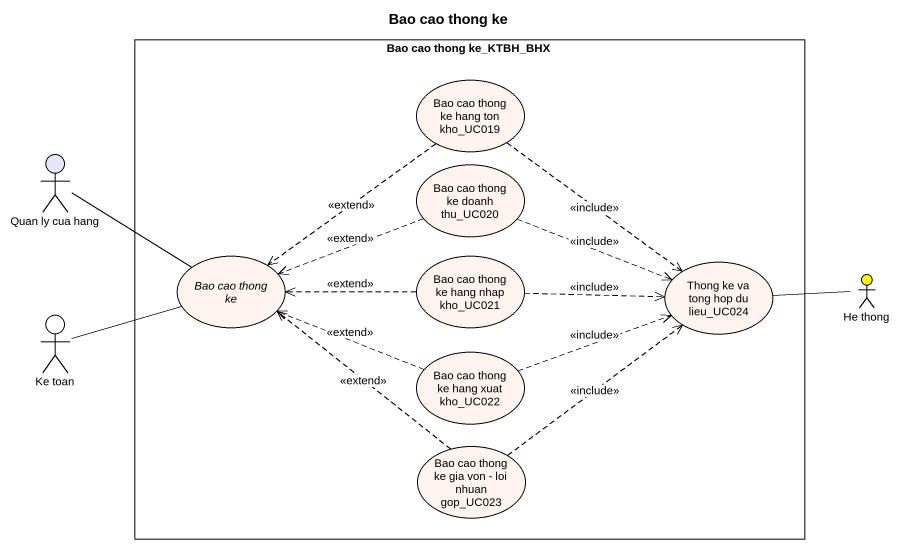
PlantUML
@startuml
title Bao cao thong ke
rectangle "Bao cao thong ke_KTBH_BHX" as Bao_cao_thong_ke_KTBH_BHX {
  usecase "Bao cao thong ke hang ton kho_UC019" as Bao_cao_thong_ke_hang_ton #FFF5EE
  usecase "Bao cao thong ke doanh thu_UC020" as Bao_cao_thong_ke_doanh_thu #FFF5EE
  usecase "Bao cao thong ke" as Bao_cao_thong_ke #FFF5EE
  usecase "Bao cao thong ke hang nhap kho_UC021" as Bao_cao_thong_ke_hang_nhap #FFF5EE
  usecase "Thong ke va tong hop du lieu_UC024" as Thong_ke_va_tong_hop_du #FFF5EE
  usecase "Bao cao thong ke hang xuat kho_UC022" as Bao_cao_thong_ke_hang_xuat #FFF5EE
  usecase "Bao cao thong ke gia von - loi nhuan gop_UC023" as Bao_cao_thong_ke_gia_von #FFF5EE
}
actor "Quan ly cua hang" as Quan_ly_cua_hang #E6E6FA
actor "He thong" as He_thong #FFFF00
actor "Ke toan" as Ke_toan
Bao_cao_thong_ke_hang_ton ..> Bao_cao_thong_ke : <<extend>>
Bao_cao_thong_ke_hang_ton ..> Thong_ke_va_tong_hop_du : <<include>>
Quan_ly_cua_hang -right- Bao_cao_thong_ke
Bao_cao_thong_ke_doanh_thu .left.> Bao_cao_thong_ke : <<extend>>
Bao_cao_thong_ke_doanh_thu .right.> Thong_ke_va_tong_hop_du : <<include>>
Bao_cao_thong_ke_hang_nhap .left.> Bao_cao_thong_ke : <<extend>>
Bao_cao_thong_ke_hang_nhap .right.> Thong_ke_va_tong_hop_du : <<include>>
Thong_ke_va_tong_hop_du -right- He_thong
Ke_toan -right- Bao_cao_thong_ke
Bao_cao_thong_ke_hang_xuat .left.> Bao_cao_thong_ke : <<extend>>
Bao_cao_thong_ke_hang_xuat .right.> Thong_ke_va_tong_hop_du : <<include>>
Bao_cao_thong_ke_gia_von .up.> Bao_cao_thong_ke : <<extend>>
Bao_cao_thong_ke_gia_von .up.> Thong_ke_va_tong_hop_du : <<include>>
@enduml
